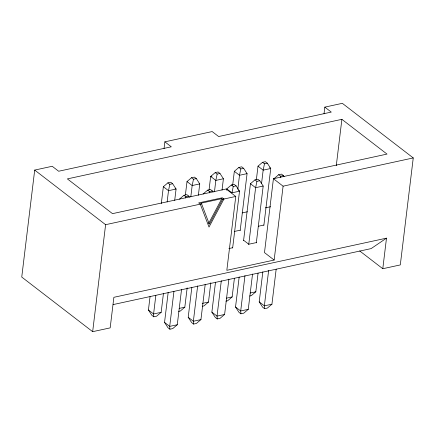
<?xml version="1.0" encoding="UTF-8"?>
<svg xmlns="http://www.w3.org/2000/svg" width="435" height="435" viewBox="0 0 435 435"><rect width="100%" height="100%" fill="white"/><g stroke="black" fill="none" stroke-linecap="round" stroke-linejoin="round"><path stroke-width="0.65" d="M164.044 148.525L164.854 141.837L171.298 146.802L58.654 171.243L52.211 166.279L34.697 170.08L21.75 277.062L92.66 331.671L110.175 327.876L113.872 297.306L386.492 238.157L382.789 268.721L400.303 264.92L413.25 157.938L342.34 103.329L324.825 107.124L324.015 113.856M92.66 331.671L105.607 224.688L34.697 170.08M163.419 293.658L161.157 312.325L156.627 316.185L153.783 316.8L151.853 315.31L148.427 309.997L150.059 296.523M161.309 203.553L163.348 186.713L167.883 182.852L170.721 182.238L172.657 183.728L176.077 189.04L174.701 200.404M155.844 295.3L153.588 313.967L153.783 316.8M167.127 202.052L168.503 190.682L169.813 184.342L167.883 182.852M181.553 289.405L177.273 324.738L172.744 328.594L169.9 329.208L167.97 327.724L164.544 322.411L168.176 292.407M185.392 194.951L187.012 181.574L191.547 177.719L194.385 177.105L196.321 178.595L199.741 183.907L198.365 195.271M173.94 291.347L169.704 326.38L169.9 329.208M190.796 196.914L192.172 185.549L193.477 179.209L191.547 177.719M178.584 311.416L180.291 311.047L184.821 307.192L187.164 287.856M205.217 284.267L200.937 319.6L196.408 323.461L193.564 324.075L191.634 322.585L188.208 317.273L191.84 287.274M209.061 189.812L210.676 176.441L215.211 172.586L218.049 171.966L219.985 173.456L223.405 178.769L222.029 190.138M197.642 285.909L193.368 321.247L193.564 324.075M214.46 191.781L215.836 180.411L217.147 174.076L215.211 172.586M202.253 306.283L203.955 305.914L208.49 302.059L210.828 282.723M228.881 279.134L224.607 314.467L220.072 318.328L217.234 318.942L215.298 317.452L211.872 312.14L215.504 282.141M226.63 190.193L226.793 188.855L231.328 184.995L234.166 184.38L236.102 185.87L239.522 191.183L232.643 248.015M232.643 185.348L234.34 171.308L238.875 167.448L241.713 166.833L243.649 168.323L247.075 173.636L240.196 230.468M221.306 280.776L217.032 316.109L217.234 318.942M273.425 178.731L387.014 154.088L341.888 119.331L67.376 178.894L112.502 213.65L226.097 189.002L235.765 196.451L226.825 270.32L274.153 260.048L283.093 186.18L273.425 178.731L264.485 252.604L274.153 260.048M237.798 189.323L239.5 175.278L240.811 168.938L238.875 167.448M225.917 301.15L227.619 300.781L232.154 296.92L234.411 278.253M252.545 274.001L248.271 309.334L243.736 313.189L240.898 313.809L238.962 312.319L235.542 307.007L239.168 277.003M243.578 240.555L250.457 183.717L254.992 179.862L257.83 179.247L259.766 180.737L263.186 186.049L256.313 242.882M256.389 179.546L258.009 166.17L262.539 162.315L265.377 161.7L267.313 163.19L270.739 168.503L263.86 225.335M244.97 275.643L240.696 310.976L240.898 313.809M248.738 244.524L255.617 187.692L256.927 181.351L254.992 179.862M261.544 183.516L263.164 170.145L264.475 163.805L262.539 162.315M249.581 296.012L251.283 295.642L255.818 291.787L258.075 273.12M276.171 269.167L271.935 304.201L267.4 308.056L264.562 308.671L262.626 307.181L259.206 301.868L262.832 271.87M268.634 270.505L264.36 305.843L264.562 308.671M336.282 165.67L341.888 119.331M185.669 198.023L185.93 196.756L183.994 195.266L179.465 199.121M209.333 192.89L209.594 191.617L207.664 190.133L203.129 193.988M238.494 190.389L239.522 191.183L231.953 192.825L233.258 186.484L231.328 184.995M280.33 177.485L280.591 176.218L278.656 174.729L274.121 178.584M208.555 223.585L221.801 198.681L222.606 199.301L235.765 196.451M222.606 199.301L209.36 224.21L201.59 203.863L200.785 203.243L221.801 198.681M386.492 238.157L371.131 248.602L113.105 304.587M164.854 141.837L212.182 131.566L218.631 136.53L331.274 112.089L324.825 107.124M169.813 184.342L172.657 183.728M193.477 179.209L196.321 178.595M217.147 174.076L219.985 173.456M240.811 168.938L243.649 168.323M264.475 163.805L267.313 163.19M211.937 176.17L210.676 176.441L215.836 180.411L223.405 178.769M199.741 183.907L192.172 185.549L187.012 181.574M247.075 173.636L239.5 175.278L234.34 171.308M183.994 195.266L186.838 194.652L188.768 196.136L189.453 197.202M207.664 190.133L210.502 189.513L212.438 191.003L213.117 192.069M278.656 174.729L281.494 174.109L283.43 175.599L284.115 176.664M185.93 196.756L188.768 196.136M209.594 191.617L212.438 191.003M233.258 186.484L236.102 185.87M256.927 181.351L259.766 180.737M280.591 176.218L283.43 175.599M263.186 186.049L255.617 187.692L250.457 183.717M105.607 224.688L201.59 203.863M283.093 186.18L413.25 157.938M242.11 212.911L247.412 211.763M265.317 207.876L270.624 206.728M234.552 231.415L240.229 230.186M258.216 226.282L263.893 225.047M228.892 248.554L232.681 247.732M256.345 242.594L248.771 244.236L243.616 240.267M161.157 312.325L153.588 313.967L148.427 309.997M179.144 308.42L184.821 307.192M202.177 303.423L208.49 302.059M226.472 298.154L232.154 296.92M250.136 293.021L255.818 291.787M177.273 324.738L169.704 326.38L164.544 322.411M200.937 319.6L193.368 321.247L188.208 317.273M224.607 314.467L217.032 316.109L211.872 312.14M248.271 309.334L240.696 310.976L235.542 307.007M271.935 304.201L264.36 305.843L259.206 301.868M269.705 167.709L270.739 168.503L263.164 170.145L258.009 166.17M359.691 250.93L382.789 268.721M226.793 188.855L231.953 192.825M175.044 188.246L176.077 189.04L168.503 190.682L163.348 186.713M223.933 199.018L209.017 227.054L200.269 204.151L198.654 202.911L222.318 197.773L223.933 199.018"/></g></svg>
